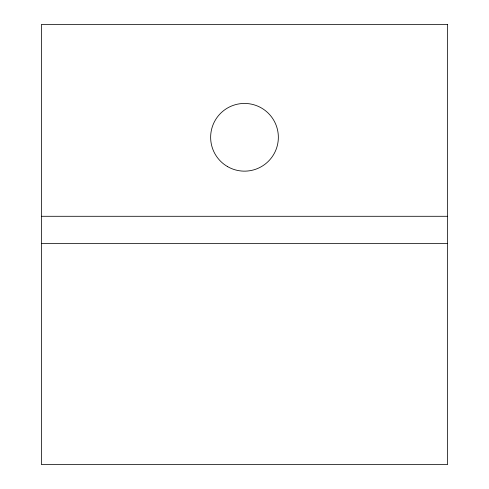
<?xml version="1.0" encoding="UTF-8"?>
<svg xmlns="http://www.w3.org/2000/svg" width="489" height="489" viewBox="0 0 489 489"><rect width="100%" height="100%" fill="white"/><g stroke="black" fill="none" stroke-linecap="round" stroke-linejoin="round"><path stroke-width="0.73" d="M41.376 216.291L447.624 216.291M41.376 243.369L447.624 243.369M447.624 24.45L41.376 24.45L41.376 464.55L447.624 464.55L447.624 24.45M227.574 166.615A33.851 33.851 0 0 0 278.351 137.299A33.851 33.851 0 0 0 227.574 107.977A33.851 33.851 0 0 0 227.574 166.615"/></g></svg>
